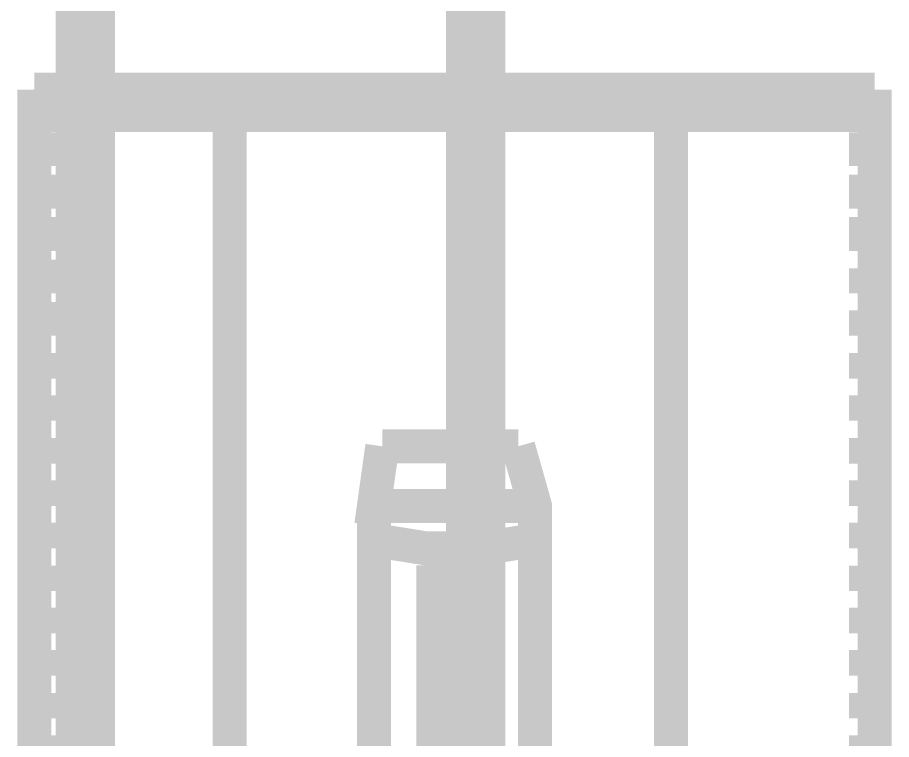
# Model space of a CAD drawing. Extents: x 0.4 to 11.4, y 0.4 to 16.2.
# Drawn here: x 4.7928 to 4.9644, y 10.2303 to 10.372 of the extents above; entities that cross this region are included whole.
import ezdxf

# ---------------------------------------------------------------- set-up
doc = ezdxf.new("R2010")
doc.units = 0
doc.header["$MEASUREMENT"] = 0

msp = doc.modelspace()

# ---------------------------------------------------------------- linework, layer by layer
at = {"color": 0}
for points, const_width in [([(4.8061, 12.6895), (4.8061, 4.64947)], 0.01167), ([(4.88276, 12.6694), (4.88276, 4.63113)], 0.01167), ([(4.79611, 10.3578), (4.9611, 10.3578)], 0.00667), ([(4.79611, 8.70443), (4.79611, 10.3578)], 0.00667), ([(4.79779, 10.3511), (4.79779, 10.3578)], 0.00667), ([(4.92111, 8.70942), (4.92111, 10.3578)], 0.00667), ([(4.95942, 10.3511), (4.95942, 10.3578)], 0.00667), ([(4.9611, 8.70443), (4.9611, 10.3578)], 0.00667), ([(4.9611, 10.3544), (4.79611, 10.3544)], 0.00667), ([(4.9611, 10.3544), (4.79611, 10.3544)], 0.00667), ([(4.79611, 10.3528), (4.9611, 10.3528)], 0.00667), ([(4.83442, 8.70942), (4.83442, 10.3544)], 0.00667), ([(4.79779, 10.3428), (4.79779, 10.3494)], 0.00667), ([(4.95942, 10.3428), (4.95942, 10.3494)], 0.00667), ([(4.79779, 10.3344), (4.79779, 10.3411)], 0.00667), ([(4.95942, 10.3344), (4.95942, 10.3411)], 0.00667), ([(4.79779, 10.3261), (4.79779, 10.3328)], 0.00667), ([(4.95942, 10.3261), (4.95942, 10.3328)], 0.00667), ([(4.79779, 10.3178), (4.79779, 10.3244)], 0.00667), ([(4.95942, 10.3178), (4.95942, 10.3227)], 0.00667), ([(4.79779, 10.3095), (4.79779, 10.3161)], 0.00667), ([(4.95942, 10.3095), (4.95942, 10.3145)], 0.00667), ([(4.79779, 10.3011), (4.79779, 10.3061)], 0.00667), ([(4.95942, 10.3011), (4.95942, 10.3061)], 0.00667), ([(4.79779, 10.2928), (4.79779, 10.2978)], 0.00667), ([(4.95942, 10.2928), (4.95942, 10.2978)], 0.00667), ([(4.79779, 10.2844), (4.79779, 10.2894)], 0.00667), ([(4.95942, 10.2844), (4.95942, 10.2894)], 0.00667), ([(4.86442, 10.2878), (4.86279, 10.2761), (4.89442, 10.2761)], 0.00667), ([(4.86442, 10.2878), (4.86279, 10.2761), (4.86279, 10.2178)], 0.00667), ([(4.89111, 10.2878), (4.86442, 10.2878)], 0.00667), ([(4.89442, 10.2761), (4.89111, 10.2878), (4.89442, 10.2761), (4.89442, 10.2178)], 0.00667), ([(4.79779, 10.2761), (4.79779, 10.2811)], 0.00667), ([(4.95942, 10.2761), (4.95942, 10.2811)], 0.00667), ([(4.86279, 10.2761), (4.86279, 10.2178)], 0.00667), ([(4.86279, 10.2761), (4.89442, 10.2761)], 0.00667), ([(4.79779, 10.2678), (4.79779, 10.2728)], 0.00667), ([(4.95942, 10.2678), (4.95942, 10.2728)], 0.00667), ([(4.86279, 10.2694), (4.87278, 10.2678), (4.87446, 10.2678), (4.87446, 10.2661)], 0.00667), ([(4.86279, 10.2694), (4.87278, 10.2678), (4.87446, 10.2678), (4.87446, 10.2661)], 0.00667), ([(4.89442, 10.2694), (4.88444, 10.2678)], 0.00667), ([(4.89442, 10.2694), (4.88444, 10.2678)], 0.00667), ([(4.88444, 10.2678), (4.88276, 10.2678), (4.88276, 10.2661), (4.88276, 10.2211), (4.88276, 10.2195), (4.88444, 10.2195)], 0.00667), ([(4.87446, 10.2661), (4.87446, 10.2211), (4.87446, 10.2195), (4.87278, 10.2195), (4.85943, 10.2178)], 0.00667), ([(4.87446, 10.2211), (4.87446, 10.2661)], 0.00667), ([(4.79779, 10.2594), (4.79779, 10.2644)], 0.00667), ([(4.95942, 10.2594), (4.95942, 10.2644)], 0.00667), ([(4.79779, 10.2511), (4.79779, 10.2561)], 0.00667), ([(4.95942, 10.2511), (4.95942, 10.2561)], 0.00667), ([(4.79779, 10.2428), (4.79779, 10.2478)], 0.00667), ([(4.95942, 10.2428), (4.95942, 10.2478)], 0.00667), ([(4.79779, 10.2344), (4.79779, 10.2394)], 0.00667), ([(4.95942, 10.2344), (4.95942, 10.2394)], 0.00667), ([(4.79779, 10.2261), (4.79779, 10.2311)], 0.00667), ([(4.95942, 10.2261), (4.95942, 10.2311)], 0.00667)]:
    msp.add_lwpolyline(points, dxfattribs=dict(at, const_width=const_width))

doc.saveas('drawing.dxf')
